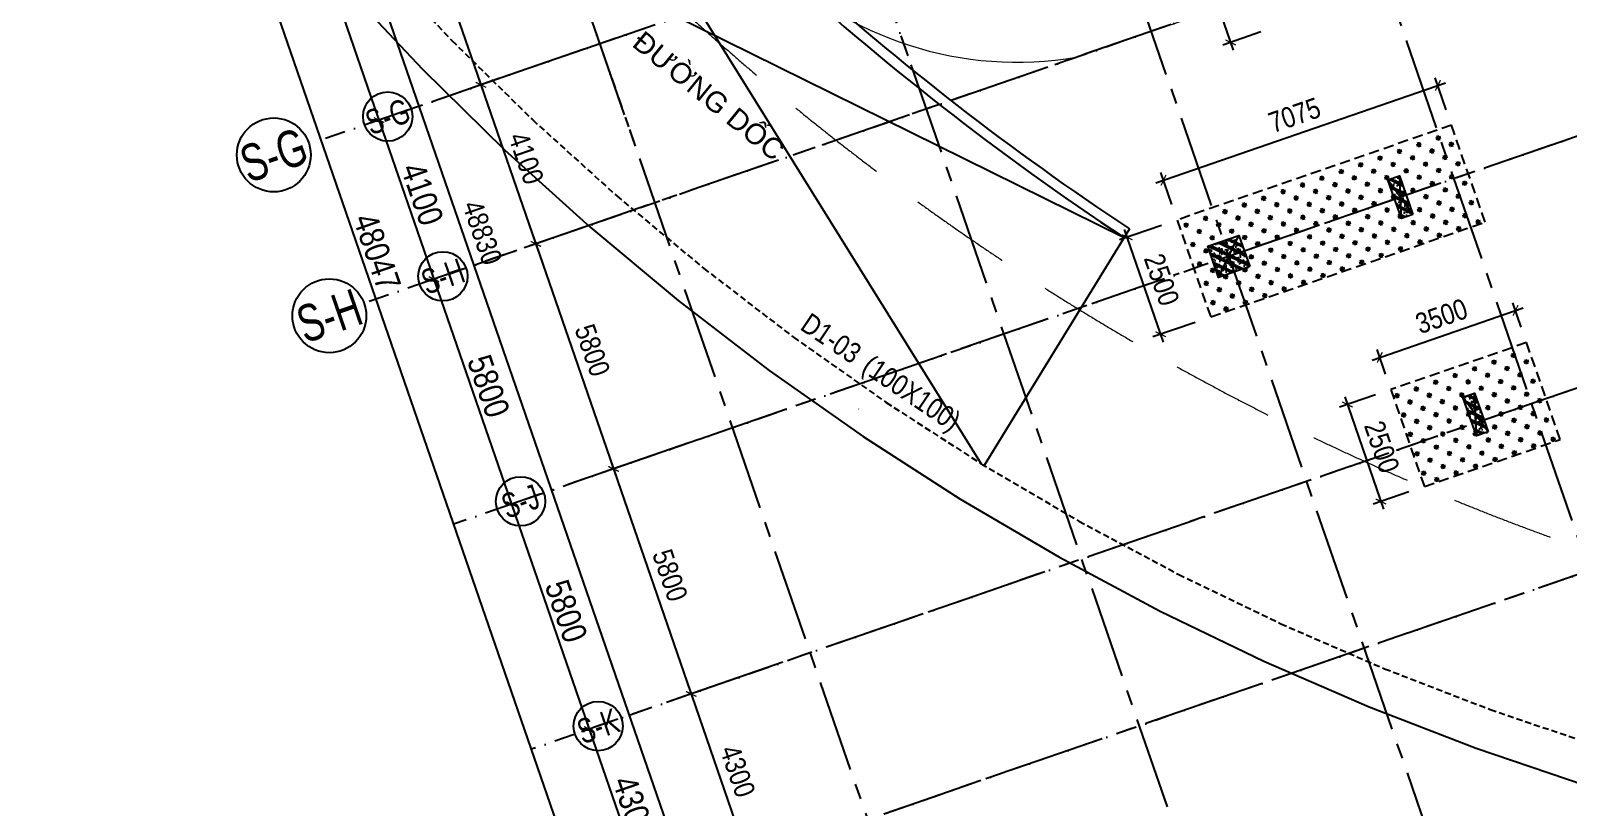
# Model space of a CAD drawing. Header units: millimetres. Extents: x -1534340 to 1713810, y -1348191 to 1114081.
# Drawn here: x 1225587 to 1263056, y -339200 to -320281 of the extents above; entities that cross this region are included whole.
import ezdxf
from ezdxf.enums import TextEntityAlignment as Align

# ---------------------------------------------------------------- set-up
doc = ezdxf.new("R2010")
doc.units = ezdxf.units.MM
doc.header["$LTSCALE"] = 100
doc.header["$PDMODE"] = 32
doc.header["$PDSIZE"] = 2.5
for name, pattern in [('CENTER2', [1.125, 0.75, -0.125, 0.125, -0.125]), ('DASHED', [4.5, 3, -1.5]), ('HIDDEN', [0.375, 0.25, -0.125]), ('xref.asix of  podium$0$xref.asix of  podium$0$DASHDOT', [1, 0.5, -0.25, 0, -0.25]), ('Xref.Asix of Basement B2$0$HIDDEN', [0.375, 0.25, -0.125])]:
    doc.linetypes.add(name, pattern=pattern)
for name, color, linetype, lineweight in [('0-Hatch', 250, 'Continuous', 40), ('ccu12-Tencaukien', 9, 'Continuous', 15), ('KT-Net thay', 7, 'Continuous', 15)]:
    doc.layers.add(name, color=color, linetype=linetype, lineweight=lineweight)
for name, color, linetype in [('0-khuat', 3, 'HIDDEN'), ('ccu11-Khuat', 9, 'DASHED'), ('ccu11-Manh', 8, 'Continuous'), ('ccu12-Manh', 8, 'Continuous'), ('ccu12-Text', 31, 'Continuous'), ('ccu12-Thay', 7, 'Continuous'), ('ccu12-Truc', 13, 'CENTER2'), ('KC2-DIM', 251, 'Continuous'), ('KT-Dim', 8, 'Continuous'), ('xref.asix of  podium$0$xref.asix of  podium$0$KT-Kich thuoc', 9, 'Continuous'), ('xref.asix of  podium$0$xref.asix of  podium$0$KT-Luoi truc South Tower', 8, 'xref.asix of  podium$0$xref.asix of  podium$0$DASHDOT'), ('xref.asix of  podium$0$xref.asix of  podium$0$ST_MBDV Cot vach 220805$0$AUDIT_I_220805193045-1', 50, 'Continuous'), ('Xref.Asix of Basement B2$0$Xref.Asix of Basement$0$KT-Net cot vach', 6, 'Continuous'), ('Xref_ST_MBDV Cot vach 30.7.2022$0$Xref_ST_MBDV Cot vach 30.7.2022|Xref_ST_MBDV Cot vach 30.7.2022|Xref_ST_MBDV Cot vach 30.7.2022|Xref_ST_MBDV Cot vach 30.7.2022|A-CORE-OTLN', 2, 'Continuous'), ('Xref_ST_MBDV Cot vach 30.7.2022|Xref_ST_MBDV Cot vach 30.7.2022|Xref_ST_MBDV Cot vach 30.7.2022|Xref_ST_MBDV Cot vach 30.7.2022|A-GRID-SYM', 50, 'Continuous')]:
    doc.layers.add(name, color=color, linetype=linetype)
doc.layers.add('Xref.Asix of Basement B2$0$KT-Chi gioi XD', color=7, linetype='Xref.Asix of Basement B2$0$HIDDEN', true_color=0x0066cc)
doc.styles.add('Arial', font='arial.ttf', dxfattribs={"width": 0.7})
doc.styles.add('Arial Narrow', font='ARIALN.TTF')
doc.styles.add('HBA-Text', font='GOTHIC.TTF')
doc.styles.add('xref.asix of  podium$0$xref.asix of  podium$0$ST_MBDV Cot vach 220805$0$HBA-Text', font='GOTHIC.TTF')
doc.dimstyles.new('ccu12-200', dxfattribs={"dimscale": 200, "dimtxt": 2.5, "dimasz": 1, "dimexe": 1, "dimexo": 2, "dimgap": 1, "dimtad": 1, "dimdec": 0, "dimrnd": 5, "dimdsep": 46, "dimtxsty": 'Arial Narrow', "dimblk": 'ARCHTICK', "dimcen": -1, "dimdle": 1, "dimclrd": 256, "dimclre": 256, "dimclrt": 3, "dimadec": 0, "dimazin": 2, "dimtfac": 0.1, "dimtdec": 0, "dimtmove": 0, "dimatfit": 1, "dimldrblk": 'ARCHTICK', "dimfxl": 1, "dimtvp": 0.833333, "dimtolj": 1, "dimtzin": 12, "dimarcsym": 0})
doc.dimstyles.new('CCU_1-200', dxfattribs={"dimscale": 200, "dimtxt": 3, "dimasz": 1, "dimexe": 1, "dimexo": 2, "dimgap": 0.5, "dimtad": 1, "dimdec": 0, "dimdsep": 46, "dimtxsty": 'Arial Narrow', "dimblk": 'ARCHTICK', "dimcen": -1, "dimdle": 1, "dimclrd": 256, "dimclre": 256, "dimclrt": 3, "dimadec": 0, "dimazin": 2, "dimtfac": 0.1, "dimtdec": 0, "dimtix": 1, "dimtmove": 2, "dimatfit": 1, "dimfxl": 1, "dimtvp": 0.833333, "dimtolj": 1, "dimtzin": 12, "dimarcsym": 0})
pattern_1 = [(50, (-650, 1050), (286.904, -25.1), [30, -330]), (355, (-650, 1050), (-55.5, 300.877), [24, -264]), (100.451, (-626.1, 1047.9), (231.404, 275.776), [25.496, -280.457]), (46.184, (-650, 1130), (426.9, -66.21), [45, -495]), (96.636, (-614.43, 1124.5), (373.87, 389.65), [38.24, -420.685]), (351.184, (-650, 1130), (373.86, 389.65), [36, -396]), (21, (-610, 1110), (238.763, -161.048), [30, -330]), (326, (-610, 1110), (97.326, 290.06), [24, -264]), (71.451, (-590.1, 1096.58), (336.09, 129.01), [25.496, -280.457]), (37.5, (-650, 1050), (4.864, 133.1575), [0, -260.8, 0, -268, 0, -265]), (7.5, (-650, 1050), (105.228, 157.765), [0, -152.8, 0, -254.8, 0, -101]), (327.5, (-739.2, 1050), (213.529, -9.022), [0, -100, 0, -312, 0, -414]), (317.5, (-779.2, 1050), (233.274, 40.042), [0, -130, 0, -207.2, 0, -294]), (45, (-650, 1050), (-120.208, 120.208), []), (45, (-650, 1099), (-120.208, 120.208), [])]

# ---------------------------------------------------------------- blocks, each defined once
blk = doc.blocks.new('MBKC-T1-PN')
at = {"layer": '0-Hatch', "ltscale": 2}
h = blk.add_hatch(dxfattribs=at)
h.set_pattern_fill('CROSS', color=256, scale=1000, angle=109.0471, style=0)
h.set_pattern_definition([(109.047138, (4060210.6, -6962341.12), (-317.899085, 154.726118), [125, -375]), (199.047138, (4060249.28, -6962261.65), (-154.726118, -317.899085), [125, -375])])
h.paths.add_polyline_path([(27612, -21834), (28428, -24197), (21741, -26506), (20925, -24143)])
h = blk.add_hatch(dxfattribs=at)
h.set_pattern_fill('CROSS', color=256, scale=1000, angle=109.0471, style=0)
h.set_pattern_definition([(109.047138, (4062039.31, -6967637.83), (-317.899085, 154.726118), [125, -375]), (199.047138, (4062078, -6967558.36), (-154.726118, -317.899085), [125, -375])])
h.paths.add_polyline_path([(29441, -27131), (26133, -28273), (26948, -30636), (30257, -29494)])
at = {"layer": '0-khuat', "ltscale": 10}
for points in [[(28428, -24197), (27612, -21834), (20925, -24143), (21741, -26506)], [(30257, -29494), (29441, -27131), (26133, -28273), (26948, -30636)]]:
    blk.add_lwpolyline(points, close=True, dxfattribs=at)
at = {"layer": 'ccu11-Khuat', "ltscale": 0.5, "elevation": 0}
blk.add_lwpolyline([(-8109, -4230), (-6765, -6640), (-5324, -8992), (-3788, -11284), (-2159, -13512), (-441, -15671), (1363, -17758), (3251, -19770), (5220, -21704), (7266, -23555), (9386, -25321), (11576, -26999), (13833, -28587), (16152, -30081), (18531, -31479), (20964, -32780), (23449, -33979), (25981, -35077), (28555, -36070), (31168, -36957)], dxfattribs=at)
at = {"layer": 'ccu12-Manh', "ltscale": 0.5, "elevation": 0}
for points in [[(3556, -9847), (16152, -30081)], [(-1772, -13998), (19630, -24573)]]:
    blk.add_lwpolyline(points, dxfattribs=at)
at = {"layer": 'ccu12-Thay', "ltscale": 0.5}
blk.add_line((19761, -24360, 0), (16223, -30123, 0), dxfattribs=at)
for radius, start, end in [(69709, 218.51042, 236.50194), (69459, 227.96214, 236.49492)]:
    blk.add_arc((58103, 33558, 0), radius, start, end, dxfattribs=at)
at = {"layer": 'Xref_ST_MBDV Cot vach 30.7.2022$0$Xref_ST_MBDV Cot vach 30.7.2022|Xref_ST_MBDV Cot vach 30.7.2022|Xref_ST_MBDV Cot vach 30.7.2022|Xref_ST_MBDV Cot vach 30.7.2022|A-CORE-OTLN', "color": 6, "elevation": 0}
blk.add_lwpolyline([(-7629, -7145), (-6166, -9532), (-4607, -11858), (-2955, -14119), (-1211, -16310), (620, -18428), (2536, -20470), (4534, -22431), (6610, -24310), (8761, -26102), (10984, -27806), (13274, -29417), (15628, -30933), (18042, -32352), (20511, -33671), (23033, -34889), (25602, -36002), (28214, -37010), (30865, -37911)], dxfattribs=at)
blk = doc.blocks.new('GRID-SYM-flat-90')
at = {"layer": 'Xref_ST_MBDV Cot vach 30.7.2022|Xref_ST_MBDV Cot vach 30.7.2022|Xref_ST_MBDV Cot vach 30.7.2022|Xref_ST_MBDV Cot vach 30.7.2022|A-GRID-SYM'}
blk.add_circle((0, 0, 0), 900, dxfattribs=at)
at = {"layer": 'Xref_ST_MBDV Cot vach 30.7.2022|Xref_ST_MBDV Cot vach 30.7.2022|Xref_ST_MBDV Cot vach 30.7.2022|Xref_ST_MBDV Cot vach 30.7.2022|A-GRID-SYM', "style": 'HBA-Text'}
blk.add_attdef('GRID', text='', height=900, rotation=19.0471, dxfattribs=at).set_placement((0, 0, 0), align=Align.MIDDLE_CENTER)
blk = doc.blocks.new('GRID-SYM-flat-91')
at = {"layer": 'Xref_ST_MBDV Cot vach 30.7.2022|Xref_ST_MBDV Cot vach 30.7.2022|Xref_ST_MBDV Cot vach 30.7.2022|Xref_ST_MBDV Cot vach 30.7.2022|A-GRID-SYM'}
blk.add_circle((0, 0, 0), 900, dxfattribs=at)
at = {"layer": 'Xref_ST_MBDV Cot vach 30.7.2022|Xref_ST_MBDV Cot vach 30.7.2022|Xref_ST_MBDV Cot vach 30.7.2022|Xref_ST_MBDV Cot vach 30.7.2022|A-GRID-SYM', "style": 'HBA-Text'}
blk.add_attdef('GRID', text='', height=900, rotation=19.0471, dxfattribs=at).set_placement((0, 0, 0), align=Align.MIDDLE_CENTER)
blk = doc.blocks.new('_ARCHTICK')
at = {"color": 0, "linetype": 'ByBlock', "const_width": 0.15}
blk.add_lwpolyline([(-0.5, -0.5), (0.5, 0.5)], dxfattribs=at)
blk = doc.blocks.new('*D1140')
at = {"layer": 'Defpoints', "color": 0, "transparency": 16777216}
for p in [(312032, -68726, 0), (315815, -77470), (312921, -78469)]:
    blk.add_point(p, dxfattribs=at)
at = {"layer": 'KT-Dim', "lineweight": -2, "transparency": 16777216}
for p, q in [((311654, -68857), (309632, -69555)), ((309756, -69300), (312986, -78659)), ((315437, -77601), (312732, -78535))]:
    blk.add_line(p, q, dxfattribs=at)
at = {"layer": 'KT-Dim', "lineweight": -2, "transparency": 16777216, "xscale": 200, "yscale": 200, "zscale": 200}
for p, rotation in [((309821, -69489), 109.0471379636341), ((312921, -78469), 289.0471379636341)]:
    blk.add_blockref('_ARCHTICK', p, dxfattribs=dict(at, rotation=rotation))
at = {"layer": 'KT-Dim', "color": 3, "transparency": 16777216, "insert": (311801, -73831), "char_height": 500, "attachment_point": 5, "rotation": 289.0471, "style": 'Arial Narrow'}
blk.add_mtext('\\A1;9500', dxfattribs=at)
blk = doc.blocks.new('GRID-SYM-flat-103')
at = {"layer": 'Xref_ST_MBDV Cot vach 30.7.2022|Xref_ST_MBDV Cot vach 30.7.2022|Xref_ST_MBDV Cot vach 30.7.2022|Xref_ST_MBDV Cot vach 30.7.2022|A-GRID-SYM'}
blk.add_circle((0, 0, 0), 900, dxfattribs=at)
at = {"layer": 'Xref_ST_MBDV Cot vach 30.7.2022|Xref_ST_MBDV Cot vach 30.7.2022|Xref_ST_MBDV Cot vach 30.7.2022|Xref_ST_MBDV Cot vach 30.7.2022|A-GRID-SYM', "style": 'HBA-Text'}
blk.add_attdef('GRID', text='', height=900, rotation=19.0471, dxfattribs=at).set_placement((0, 0, 0), align=Align.MIDDLE_CENTER)
blk = doc.blocks.new('*D1107')
at = {"layer": 'Defpoints', "color": 0, "transparency": 16777216}
for p in [(315132, -77706, 0), (316470, -81582, 0), (314259, -82345)]:
    blk.add_point(p, dxfattribs=at)
at = {"layer": 'KT-Dim', "lineweight": -2, "transparency": 16777216}
for p, q in [((314754, -77837), (312732, -78535)), ((312856, -78280), (314324, -82534)), ((316092, -81712), (314070, -82410))]:
    blk.add_line(p, q, dxfattribs=at)
at = {"layer": 'KT-Dim', "lineweight": -2, "transparency": 16777216, "xscale": 200, "yscale": 200, "zscale": 200}
for p, rotation in [((312921, -78469), 109.0471379636341), ((314259, -82345), 289.0471379636341)]:
    blk.add_blockref('_ARCHTICK', p, dxfattribs=dict(at, rotation=rotation))
at = {"layer": 'KT-Dim', "color": 3, "transparency": 16777216, "insert": (314021, -80259), "char_height": 500, "attachment_point": 5, "rotation": 289.0471, "style": 'Arial Narrow'}
blk.add_mtext('\\A1;4100', dxfattribs=at)
blk = doc.blocks.new('*D1108')
at = {"layer": 'Defpoints', "color": 0, "transparency": 16777216}
for p in [(316470, -81582, 0), (318361, -87065, 0), (316152, -87827)]:
    blk.add_point(p, dxfattribs=at)
at = {"layer": 'KT-Dim', "lineweight": -2, "transparency": 16777216}
for p, q in [((316092, -81712), (314070, -82410)), ((314194, -82156), (316217, -88016)), ((317983, -87195), (315963, -87893))]:
    blk.add_line(p, q, dxfattribs=at)
at = {"layer": 'KT-Dim', "lineweight": -2, "transparency": 16777216, "xscale": 200, "yscale": 200, "zscale": 200}
for p, rotation in [((314259, -82345), 109.0471379636341), ((316152, -87827), 289.0471379636341)]:
    blk.add_blockref('_ARCHTICK', p, dxfattribs=dict(at, rotation=rotation))
at = {"layer": 'KT-Dim', "color": 3, "transparency": 16777216, "insert": (315636, -84937), "char_height": 500, "attachment_point": 5, "rotation": 289.0471, "style": 'Arial Narrow'}
blk.add_mtext('\\A1;5800', dxfattribs=at)
blk = doc.blocks.new('*D1109')
at = {"layer": 'Defpoints', "color": 0, "transparency": 16777216}
for p in [(306861, -58345, 0), (323836, -104143), (320491, -105298)]:
    blk.add_point(p, dxfattribs=at)
at = {"layer": 'KT-Dim', "lineweight": -2, "transparency": 16777216}
for p, q in [((306483, -58476), (304366, -59206)), ((304490, -58952), (320556, -105487)), ((323458, -104273), (320302, -105363))]:
    blk.add_line(p, q, dxfattribs=at)
at = {"layer": 'KT-Dim', "lineweight": -2, "transparency": 16777216, "xscale": 200, "yscale": 200, "zscale": 200}
for p, rotation in [((304555, -59141), 109.0471379636341), ((320491, -105298), 289.0471379636341)]:
    blk.add_blockref('_ARCHTICK', p, dxfattribs=dict(at, rotation=rotation))
at = {"layer": 'KT-Dim', "color": 3, "transparency": 16777216, "insert": (312954, -82071), "char_height": 500, "attachment_point": 5, "rotation": 289.0471, "style": 'Arial Narrow'}
blk.add_mtext('\\A1;48830', dxfattribs=at)
blk = doc.blocks.new('*D1110')
at = {"layer": 'Defpoints', "color": 0, "transparency": 16777216}
for p in [(318361, -87065, 0), (320256, -92546, 0), (318043, -93310)]:
    blk.add_point(p, dxfattribs=at)
at = {"layer": 'KT-Dim', "lineweight": -2, "transparency": 16777216}
for p, q in [((317983, -87195), (315961, -87893)), ((316085, -87639), (318108, -93500)), ((319877, -92677), (317854, -93376))]:
    blk.add_line(p, q, dxfattribs=at)
at = {"layer": 'KT-Dim', "lineweight": -2, "transparency": 16777216, "xscale": 200, "yscale": 200, "zscale": 200}
for p, rotation in [((316150, -87828), 109.0471379636341), ((318043, -93310), 289.0471379636341)]:
    blk.add_blockref('_ARCHTICK', p, dxfattribs=dict(at, rotation=rotation))
at = {"layer": 'KT-Dim', "color": 3, "transparency": 16777216, "insert": (317527, -90421), "char_height": 500, "attachment_point": 5, "rotation": 289.0471, "style": 'Arial Narrow'}
blk.add_mtext('\\A1;5800', dxfattribs=at)
blk = doc.blocks.new('*D1111')
at = {"layer": 'Defpoints', "color": 0, "transparency": 16777216}
for p in [(320256, -92546, 0), (321659, -96611, 0), (319448, -97374)]:
    blk.add_point(p, dxfattribs=at)
at = {"layer": 'KT-Dim', "lineweight": -2, "transparency": 16777216}
for p, q in [((319877, -92677), (317856, -93375)), ((317979, -93121), (319513, -97563)), ((321281, -96742), (319259, -97440))]:
    blk.add_line(p, q, dxfattribs=at)
at = {"layer": 'KT-Dim', "lineweight": -2, "transparency": 16777216, "xscale": 200, "yscale": 200, "zscale": 200}
for p, rotation in [((318045, -93310), 109.0471379636341), ((319448, -97374), 289.0471379636341)]:
    blk.add_blockref('_ARCHTICK', p, dxfattribs=dict(at, rotation=rotation))
at = {"layer": 'KT-Dim', "color": 3, "transparency": 16777216, "insert": (319177, -95193), "char_height": 500, "attachment_point": 5, "rotation": 289.0471, "style": 'Arial Narrow'}
blk.add_mtext('\\A1;4300', dxfattribs=at)
blk = doc.blocks.new('*U343')
h = blk.add_hatch()
h.set_pattern_fill('VATLIEU04', color=250, scale=40, style=0, pattern_type=2)
h.set_pattern_definition([(50, (-150, 850), (286.904, -25.1), [30, -330]), (355, (-150, 850), (-55.5, 300.877), [24, -264]), (100.451, (-126.1, 847.9), (231.404, 275.776), [25.496, -280.457]), (46.184, (-150, 930), (426.9, -66.21), [45, -495]), (96.636, (-114.43, 924.5), (373.87, 389.65), [38.24, -420.69]), (351.184, (-150, 930), (373.86, 389.65), [36, -396]), (21, (-110, 910), (238.763, -161.048), [30, -330]), (326, (-110, 910), (97.326, 290.06), [24, -264]), (71.451, (-90.1, 896.58), (336.09, 129.01), [25.496, -280.457]), (37.5, (-150, 850), (4.864, 133.1575), [0, -260.8, 0, -268, 0, -265]), (7.5, (-150, 850), (105.228, 157.765), [0, -152.8, 0, -254.8, 0, -101]), (327.5, (-239.2, 850), (213.529, -9.022), [0, -100, 0, -312, 0, -414]), (317.5, (-279.2, 850), (233.274, 40.042), [0, -130, 0, -207.2, 0, -294]), (45, (-150, 850), (-120.208, 120.208), []), (45, (-150, 899), (-120.208, 120.208), [])])
h.paths.add_polyline_path([(-475, -475), (325, -475), (325, 325), (-475, 325)])
at = {"color": 6, "ltscale": 0.25}
blk.add_lwpolyline([(-475, -475), (325, -475), (325, 325), (-475, 325)], close=True, dxfattribs=at)
at = {"layer": 'Defpoints', "linetype": 'ByBlock', "ltscale": 30}
for p, q in [((325, -475), (-475, 325)), ((-475, -475), (325, 325))]:
    blk.add_line(p, q, dxfattribs=at)
blk = doc.blocks.new('*U154')
h = blk.add_hatch()
h.set_pattern_fill('VATLIEU04', color=250, scale=40, style=0, pattern_type=2)
h.set_pattern_definition(pattern_1)
h.paths.add_polyline_path([(-475, -475), (-175, -475), (-175, 525), (-475, 525)])
at = {"color": 6, "ltscale": 0.25}
blk.add_lwpolyline([(-475, -475), (-175, -475), (-175, 525), (-475, 525)], close=True, dxfattribs=at)
at = {"layer": 'Defpoints', "linetype": 'ByBlock', "ltscale": 30}
for p, q in [((-175, -475), (-475, 525)), ((-475, -475), (-175, 525))]:
    blk.add_line(p, q, dxfattribs=at)
blk = doc.blocks.new('*U156')
h = blk.add_hatch()
h.set_pattern_fill('VATLIEU04', color=250, scale=40, style=0, pattern_type=2)
h.set_pattern_definition(pattern_1)
h.paths.add_polyline_path([(-475, -475), (-175, -475), (-175, 525), (-475, 525)])
at = {"color": 6, "ltscale": 0.25}
blk.add_lwpolyline([(-475, -475), (-175, -475), (-175, 525), (-475, 525)], close=True, dxfattribs=at)
at = {"layer": 'Defpoints', "linetype": 'ByBlock', "ltscale": 30}
for p, q in [((-175, -475), (-475, 525)), ((-475, -475), (-175, 525))]:
    blk.add_line(p, q, dxfattribs=at)
blk = doc.blocks.new('MBDV-B1-T1-PN')
at = {"layer": 'Xref.Asix of Basement B2$0$Xref.Asix of Basement$0$KT-Net cot vach', "linetype": 'ByBlock', "xscale": -0.9999999999999998, "rotation": 19.04713796363401}
for name, p in [('*U154', (26067, -23717)), ('*U343', (22088, -24985)), ('*U156', (27896, -29013))]:
    blk.add_blockref(name, p, dxfattribs=at)
blk = doc.blocks.new('*U704')
at = {"layer": 'ccu12-Tencaukien', "color": 8, "ltscale": 10000}
blk.add_line((361, -155), (354, -155), dxfattribs=at)
at = {"layer": 'ccu12-Text', "color": 2, "style": 'Arial Narrow', "width": 0.8}
blk.add_attdef('SH', text='', height=300, dxfattribs=at).set_placement((276, 6), align=Align.BOTTOM_RIGHT)
at = {"layer": 'ccu12-Text', "color": 31, "style": 'Arial Narrow', "width": 0.8}
for tag, p in [('(', (508, -75)), ('KT', (633, -75)), (')', (963, -75))]:
    blk.add_attdef(tag, text='', height=250, dxfattribs=at).set_placement(p, align=Align.BOTTOM_LEFT)
blk = doc.blocks.new('*D1308')
at = {"layer": 'Defpoints', "color": 0, "ltscale": 0.5, "transparency": 16777216}
for p in [(1255129, -317817), (1255945, -320180), (1254827, -320566)]:
    blk.add_point(p, dxfattribs=at)
at = {"layer": 'KC2-DIM', "lineweight": -2, "ltscale": 0.5, "transparency": 16777216}
for p, q in [((1254751, -317948), (1253822, -318269)), ((1253946, -318014), (1254892, -320755)), ((1255567, -320311), (1254638, -320632))]:
    blk.add_line(p, q, dxfattribs=at)
at = {"layer": 'KC2-DIM', "lineweight": -2, "ltscale": 0.5, "transparency": 16777216, "xscale": 200, "yscale": 200, "zscale": 200}
for p, rotation in [((1254011, -318203), 109.0471312622707), ((1254827, -320566), 289.0471312622706)]:
    blk.add_blockref('_ARCHTICK', p, dxfattribs=dict(at, rotation=rotation))
at = {"layer": 'KC2-DIM', "color": 3, "ltscale": 0.5, "transparency": 16777216, "insert": (1254849, -319236), "char_height": 500, "attachment_point": 5, "rotation": 289.0471, "style": 'Arial Narrow', "bg_fill": 3, "box_fill_scale": 1.1, "bg_fill_color": 256, "bg_fill_true_color": 13158600, "bg_fill_transparency": 0}
blk.add_mtext('\\A1;2500', dxfattribs=at)
blk = doc.blocks.new('*D1351')
at = {"layer": 'Defpoints', "color": 0, "ltscale": 0.5, "transparency": 16777216}
for p in [(1253526, -324893), (1252308, -325313), (1254341, -327256)]:
    blk.add_point(p, dxfattribs=at)
at = {"layer": 'KC2-DIM', "lineweight": -2, "ltscale": 0.5, "transparency": 16777216}
for p, q in [((1253147, -325023), (1252119, -325378)), ((1253189, -327865), (1252243, -325124)), ((1253963, -327386), (1252935, -327741))]:
    blk.add_line(p, q, dxfattribs=at)
at = {"layer": 'KC2-DIM', "lineweight": -2, "ltscale": 0.5, "transparency": 16777216, "xscale": 200, "yscale": 200, "zscale": 200}
for p, rotation in [((1252308, -325313), 109.0471379539888), ((1253124, -327676), 289.0471379539889)]:
    blk.add_blockref('_ARCHTICK', p, dxfattribs=dict(at, rotation=rotation))
at = {"layer": 'KC2-DIM', "color": 3, "ltscale": 0.5, "transparency": 16777216, "insert": (1253147, -326346), "char_height": 500, "attachment_point": 5, "rotation": 289.0471, "style": 'Arial Narrow', "bg_fill": 3, "box_fill_scale": 1.1, "bg_fill_color": 256, "bg_fill_true_color": 13158600, "bg_fill_transparency": 0}
blk.add_mtext('\\A1;2500', dxfattribs=at)
blk = doc.blocks.new('*D1352')
at = {"layer": 'Defpoints', "color": 0, "ltscale": 0.5, "transparency": 16777216}
for p in [(1258733, -329023), (1259549, -331386), (1258490, -331751)]:
    blk.add_point(p, dxfattribs=at)
at = {"layer": 'KC2-DIM', "lineweight": -2, "ltscale": 0.5, "transparency": 16777216}
for p, q in [((1258355, -329153), (1257485, -329454)), ((1257609, -329199), (1258555, -331940)), ((1259171, -331516), (1258301, -331817))]:
    blk.add_line(p, q, dxfattribs=at)
at = {"layer": 'KC2-DIM', "lineweight": -2, "ltscale": 0.5, "transparency": 16777216, "xscale": 200, "yscale": 200, "zscale": 200}
for p, rotation in [((1257674, -329388), 109.0471312622707), ((1258490, -331751), 289.0471312622706)]:
    blk.add_blockref('_ARCHTICK', p, dxfattribs=dict(at, rotation=rotation))
at = {"layer": 'KC2-DIM', "color": 3, "ltscale": 0.5, "transparency": 16777216, "insert": (1258513, -330421), "char_height": 500, "attachment_point": 5, "rotation": 289.0471, "style": 'Arial Narrow', "bg_fill": 3, "box_fill_scale": 1.1, "bg_fill_color": 256, "bg_fill_true_color": 13158600, "bg_fill_transparency": 0}
blk.add_mtext('\\A1;2500', dxfattribs=at)
blk = doc.blocks.new('*D1353')
at = {"layer": 'Defpoints', "color": 0, "ltscale": 0.5, "transparency": 16777216}
for p in [(1261771, -327096), (1262042, -327880), (1258733, -329023)]:
    blk.add_point(p, dxfattribs=at)
at = {"layer": 'KC2-DIM', "lineweight": -2, "ltscale": 0.5, "transparency": 16777216}
for p, q in [((1258274, -328304), (1261960, -327031)), ((1261911, -327502), (1261706, -326907)), ((1258603, -328645), (1258398, -328050))]:
    blk.add_line(p, q, dxfattribs=at)
at = {"layer": 'KC2-DIM', "lineweight": -2, "ltscale": 0.5, "transparency": 16777216, "xscale": 200, "yscale": 200, "zscale": 200}
for p, rotation in [((1261771, -327096), 19.04713126228067), ((1258463, -328239), 199.0471312622807)]:
    blk.add_blockref('_ARCHTICK', p, dxfattribs=dict(at, rotation=rotation))
at = {"layer": 'KC2-DIM', "color": 3, "ltscale": 0.5, "transparency": 16777216, "insert": (1259968, -327237), "char_height": 500, "attachment_point": 5, "rotation": 19.0471, "style": 'Arial Narrow', "bg_fill": 3, "box_fill_scale": 1.1, "bg_fill_color": 256, "bg_fill_true_color": 13158600, "bg_fill_transparency": 0}
blk.add_mtext('\\A1;3500', dxfattribs=at)
blk = doc.blocks.new('*D1380')
at = {"layer": 'Defpoints', "color": 0, "ltscale": 0.5, "transparency": 16777216}
for p in [(1259879, -321615), (1260213, -322584), (1253526, -324893)]:
    blk.add_point(p, dxfattribs=at)
at = {"layer": 'KC2-DIM', "lineweight": -2, "ltscale": 0.5, "transparency": 16777216}
for p, q in [((1260083, -322206), (1259814, -321426)), ((1253002, -323989), (1260068, -321550)), ((1253395, -324515), (1253126, -323735))]:
    blk.add_line(p, q, dxfattribs=at)
at = {"layer": 'KC2-DIM', "lineweight": -2, "ltscale": 0.5, "transparency": 16777216, "xscale": 200, "yscale": 200, "zscale": 200}
for p, rotation in [((1259879, -321615), 19.04713536585253), ((1253191, -323924), 199.0471353658525)]:
    blk.add_blockref('_ARCHTICK', p, dxfattribs=dict(at, rotation=rotation))
at = {"layer": 'KC2-DIM', "color": 3, "ltscale": 0.5, "transparency": 16777216, "insert": (1256386, -322339), "char_height": 500, "attachment_point": 5, "rotation": 19.0471, "style": 'Arial Narrow', "bg_fill": 3, "box_fill_scale": 1.1, "bg_fill_color": 256, "bg_fill_true_color": 13158600, "bg_fill_transparency": 0}
blk.add_mtext('\\A1;7075', dxfattribs=at)
blk = doc.blocks.new('*D2857')
at = {"layer": 'Defpoints', "color": 0, "transparency": 16777216}
for p in [(-107111, 29791), (-104011, 20811), (-105087, 20439)]:
    blk.add_point(p, dxfattribs=at)
at = {"layer": 'xref.asix of  podium$0$xref.asix of  podium$0$KT-Kich thuoc', "lineweight": -2, "transparency": 16777216}
for p, q in [((-107489, 29660), (-108376, 29354)), ((-108253, 29608), (-105022, 20250)), ((-104389, 20680), (-105276, 20374))]:
    blk.add_line(p, q, dxfattribs=at)
at = {"layer": 'xref.asix of  podium$0$xref.asix of  podium$0$KT-Kich thuoc', "lineweight": -2, "transparency": 16777216, "xscale": 200, "yscale": 200, "zscale": 200}
for p, rotation in [((-108187, 29419), 109.0471379209069), ((-105087, 20439), 289.0471379209069)]:
    blk.add_blockref('_ARCHTICK', p, dxfattribs=dict(at, rotation=rotation))
at = {"layer": 'xref.asix of  podium$0$xref.asix of  podium$0$KT-Kich thuoc', "color": 3, "transparency": 16777216, "insert": (-106253, 25062), "char_height": 600, "attachment_point": 5, "rotation": 289.0471, "style": 'Arial Narrow'}
blk.add_mtext('\\A1;9500', dxfattribs=at)
blk = doc.blocks.new('xref.asix of  podium$0$xref.asix of  podium$0$ST_MBDV Cot vach 220805$0$GRID-SYM-flat-103')
at = {"layer": 'xref.asix of  podium$0$xref.asix of  podium$0$ST_MBDV Cot vach 220805$0$AUDIT_I_220805193045-1'}
blk.add_circle((0, 0, 0), 900, dxfattribs=at)
at = {"layer": 'xref.asix of  podium$0$xref.asix of  podium$0$ST_MBDV Cot vach 220805$0$AUDIT_I_220805193045-1', "style": 'xref.asix of  podium$0$xref.asix of  podium$0$ST_MBDV Cot vach 220805$0$HBA-Text'}
blk.add_attdef('GRID', text='', height=900, rotation=19.0471, dxfattribs=at).set_placement((0, 0, 0), align=Align.MIDDLE_CENTER)
blk = doc.blocks.new('*D2864')
at = {"layer": 'Defpoints', "color": 0, "transparency": 16777216}
for p in [(-110864, 40661), (-95184, -4755), (-97678, -5616)]:
    blk.add_point(p, dxfattribs=at)
at = {"layer": 'xref.asix of  podium$0$xref.asix of  podium$0$KT-Kich thuoc', "lineweight": -2, "transparency": 16777216}
for p, q in [((-111242, 40531), (-113547, 39735)), ((-113424, 39989), (-97613, -5805)), ((-95562, -4886), (-97868, -5681))]:
    blk.add_line(p, q, dxfattribs=at)
at = {"layer": 'xref.asix of  podium$0$xref.asix of  podium$0$KT-Kich thuoc', "lineweight": -2, "transparency": 16777216, "xscale": 200, "yscale": 200, "zscale": 200}
for p, rotation in [((-113358, 39800), 109.0471379209069), ((-97678, -5616), 289.0471379209069)]:
    blk.add_blockref('_ARCHTICK', p, dxfattribs=dict(at, rotation=rotation))
at = {"layer": 'xref.asix of  podium$0$xref.asix of  podium$0$KT-Kich thuoc', "color": 3, "transparency": 16777216, "insert": (-105134, 17224), "char_height": 600, "attachment_point": 5, "rotation": 289.0471, "style": 'Arial Narrow'}
blk.add_mtext('\\A1;48047', dxfattribs=at)
blk = doc.blocks.new('*D2822')
at = {"layer": 'Defpoints', "color": 0, "transparency": 16777216}
for p in [(-104011, 20811), (-102673, 16935), (-103749, 16563)]:
    blk.add_point(p, dxfattribs=at)
at = {"layer": 'xref.asix of  podium$0$xref.asix of  podium$0$KT-Kich thuoc', "lineweight": -2, "transparency": 16777216}
for p, q in [((-104389, 20680), (-105276, 20374)), ((-105152, 20628), (-103684, 16374)), ((-103051, 16805), (-103938, 16498))]:
    blk.add_line(p, q, dxfattribs=at)
at = {"layer": 'xref.asix of  podium$0$xref.asix of  podium$0$KT-Kich thuoc', "lineweight": -2, "transparency": 16777216, "xscale": 200, "yscale": 200, "zscale": 200}
for p, rotation in [((-105087, 20439), 109.0471379209069), ((-103749, 16563), 289.0471379209069)]:
    blk.add_blockref('_ARCHTICK', p, dxfattribs=dict(at, rotation=rotation))
at = {"layer": 'xref.asix of  podium$0$xref.asix of  podium$0$KT-Kich thuoc', "color": 3, "transparency": 16777216, "insert": (-104034, 18634), "char_height": 600, "attachment_point": 5, "rotation": 289.0471, "style": 'Arial Narrow'}
blk.add_mtext('\\A1;4100', dxfattribs=at)
blk = doc.blocks.new('*D2823')
at = {"layer": 'Defpoints', "color": 0, "transparency": 16777216}
for p in [(-102673, 16935), (-100780, 11453), (-101856, 11081)]:
    blk.add_point(p, dxfattribs=at)
at = {"layer": 'xref.asix of  podium$0$xref.asix of  podium$0$KT-Kich thuoc', "lineweight": -2, "transparency": 16777216}
for p, q in [((-103051, 16805), (-103938, 16498)), ((-103814, 16753), (-101791, 10892)), ((-101158, 11322), (-102045, 11016))]:
    blk.add_line(p, q, dxfattribs=at)
at = {"layer": 'xref.asix of  podium$0$xref.asix of  podium$0$KT-Kich thuoc', "lineweight": -2, "transparency": 16777216, "xscale": 200, "yscale": 200, "zscale": 200}
for p, rotation in [((-103749, 16564), 109.0471379209069), ((-101856, 11081), 289.0471379209069)]:
    blk.add_blockref('_ARCHTICK', p, dxfattribs=dict(at, rotation=rotation))
at = {"layer": 'xref.asix of  podium$0$xref.asix of  podium$0$KT-Kich thuoc', "color": 3, "transparency": 16777216, "insert": (-102419, 13955), "char_height": 600, "attachment_point": 5, "rotation": 289.0471, "style": 'Arial Narrow'}
blk.add_mtext('\\A1;5800', dxfattribs=at)
blk = doc.blocks.new('*D2824')
at = {"layer": 'Defpoints', "color": 0, "transparency": 16777216}
for p in [(-100780, 11453), (-98887, 5970), (-99963, 5599)]:
    blk.add_point(p, dxfattribs=at)
at = {"layer": 'xref.asix of  podium$0$xref.asix of  podium$0$KT-Kich thuoc', "lineweight": -2, "transparency": 16777216}
for p, q in [((-101158, 11322), (-102045, 11016)), ((-101922, 11270), (-99898, 5410)), ((-99265, 5840), (-100153, 5533))]:
    blk.add_line(p, q, dxfattribs=at)
at = {"layer": 'xref.asix of  podium$0$xref.asix of  podium$0$KT-Kich thuoc', "lineweight": -2, "transparency": 16777216, "xscale": 200, "yscale": 200, "zscale": 200}
for p, rotation in [((-101856, 11081), 109.0471379209069), ((-99963, 5599), 289.0471379209069)]:
    blk.add_blockref('_ARCHTICK', p, dxfattribs=dict(at, rotation=rotation))
at = {"layer": 'xref.asix of  podium$0$xref.asix of  podium$0$KT-Kich thuoc', "color": 3, "transparency": 16777216, "insert": (-100526, 8473), "char_height": 600, "attachment_point": 5, "rotation": 289.0471, "style": 'Arial Narrow'}
blk.add_mtext('\\A1;5800', dxfattribs=at)
blk = doc.blocks.new('*D2825')
at = {"layer": 'Defpoints', "color": 0, "transparency": 16777216}
for p in [(-98887, 5970), (-97484, 1906), (-98560, 1534)]:
    blk.add_point(p, dxfattribs=at)
at = {"layer": 'xref.asix of  podium$0$xref.asix of  podium$0$KT-Kich thuoc', "lineweight": -2, "transparency": 16777216}
for p, q in [((-99265, 5840), (-100153, 5533)), ((-100029, 5788), (-98495, 1345)), ((-97862, 1775), (-98749, 1469))]:
    blk.add_line(p, q, dxfattribs=at)
at = {"layer": 'xref.asix of  podium$0$xref.asix of  podium$0$KT-Kich thuoc', "lineweight": -2, "transparency": 16777216, "xscale": 200, "yscale": 200, "zscale": 200}
for p, rotation in [((-99963, 5599), 109.0471379209069), ((-98560, 1534), 289.0471379209069)]:
    blk.add_blockref('_ARCHTICK', p, dxfattribs=dict(at, rotation=rotation))
at = {"layer": 'xref.asix of  podium$0$xref.asix of  podium$0$KT-Kich thuoc', "color": 3, "transparency": 16777216, "insert": (-98878, 3699), "char_height": 600, "attachment_point": 5, "rotation": 289.0471, "style": 'Arial Narrow'}
blk.add_mtext('\\A1;4300', dxfattribs=at)
blk = doc.blocks.new('Grid-ST-flat-3')
at = {"layer": 'ccu12-Truc', "ltscale": 30}
for p, q in [((324450.3, -45484.5), (343539.5, -100776)), ((318967.8, -47377.3), (338057.1, -102668.8)), ((313485.4, -49270.1), (332574.6, -104561.6)), ((306868.6, -51554.5), (325957.9, -106846)), ((377595.9, -60477.9), (312746.7, -82867)), ((352142.8, -64928.1), (311408.7, -78991.5)), ((377787.3, -66547.8), (314639.5, -88349.4)), ((368131.1, -76017.5), (316532.3, -93831.9)), ((369534.4, -80082.1), (317935.6, -97896.5))]:
    blk.add_line(p, q, dxfattribs=at)
at = {"layer": 'KT-Dim'}
ref = blk.add_blockref('GRID-SYM-flat-103', (310649, -79241.9, 0), dxfattribs=dict(at, xscale=0.6666666666666666, yscale=0.6666666666666666, zscale=0.6666666666666666))
ref.add_attrib('GRID', 'S-G', dxfattribs={"layer": 'Xref_ST_MBDV Cot vach 30.7.2022|Xref_ST_MBDV Cot vach 30.7.2022|Xref_ST_MBDV Cot vach 30.7.2022|Xref_ST_MBDV Cot vach 30.7.2022|A-GRID-SYM', "height": 600, "rotation": 19, "style": 'HBA-Text', "width": 0.75}).set_placement((310649, -79241.9, 0), align=Align.MIDDLE_CENTER)
ref = blk.add_blockref('GRID-SYM-flat-103', (311992.9, -83134.8, 0), dxfattribs=dict(at, xscale=0.6666666666666666, yscale=0.6666666666666666, zscale=0.6666666666666666))
ref.add_attrib('GRID', 'S-H', dxfattribs={"layer": 'Xref_ST_MBDV Cot vach 30.7.2022|Xref_ST_MBDV Cot vach 30.7.2022|Xref_ST_MBDV Cot vach 30.7.2022|Xref_ST_MBDV Cot vach 30.7.2022|A-GRID-SYM', "height": 600, "rotation": 19, "style": 'HBA-Text', "width": 0.75}).set_placement((311992.9, -83134.8, 0), align=Align.MIDDLE_CENTER)
ref = blk.add_blockref('GRID-SYM-flat-91', (313885.7, -88617.3, 0), dxfattribs=dict(at, xscale=0.6666666666666666, yscale=0.6666666666666666, zscale=0.6666666666666666))
ref.add_attrib('GRID', 'S-J', dxfattribs={"layer": 'Xref_ST_MBDV Cot vach 30.7.2022|Xref_ST_MBDV Cot vach 30.7.2022|Xref_ST_MBDV Cot vach 30.7.2022|Xref_ST_MBDV Cot vach 30.7.2022|A-GRID-SYM', "height": 600, "rotation": 19, "style": 'HBA-Text', "width": 0.75}).set_placement((313885.7, -88617.3, 0), align=Align.MIDDLE_CENTER)
ref = blk.add_blockref('GRID-SYM-flat-90', (315776.1, -94093, 0), dxfattribs=dict(at, xscale=0.6666666666666666, yscale=0.6666666666666666, zscale=0.6666666666666666))
ref.add_attrib('GRID', 'S-K', dxfattribs={"layer": 'Xref_ST_MBDV Cot vach 30.7.2022|Xref_ST_MBDV Cot vach 30.7.2022|Xref_ST_MBDV Cot vach 30.7.2022|Xref_ST_MBDV Cot vach 30.7.2022|A-GRID-SYM', "height": 600, "rotation": 19, "style": 'HBA-Text', "width": 0.75}).set_placement((315776.1, -94093, 0), align=Align.MIDDLE_CENTER)
for base, p1, p2, picture, middle in [((320490.9, -105297.8, 0), (306860.8, -58345.3), (323836, -104142.9, 0), '*D1109', (312953.5, -82070.9, 0)), ((312921.2, -78469.5, 0), (312031.6, -68726.2, 0), (315815.2, -77470.3, 0), '*D1140', (311801.4, -73830.9, 0)), ((314259.2, -82345, 0), (315132, -77706.2, 0), (316470, -81581.7), '*D1107', (314020.5, -80258.6, 0)), ((316151.9, -87827.3, 0), (316469.9, -81581.6), (318360.7, -87064.7), '*D1108', (315635.9, -84937.5, 0)), ((318042.7, -93310.5, 0), (318360.7, -87064.7), (320255.6, -92546.5), '*D1110', (317526.7, -90420.6, 0)), ((319448, -97374.3, 0), (320255.6, -92546.5), (321658.8, -96611), '*D1111', (319176.8, -95193.5, 0))]:
    dim = blk.add_linear_dim(base=base, p1=p1, p2=p2, angle=109.04714, dimstyle='ccu12-200', dxfattribs=at)
    dim.commit()
    dim.dimension.update_dxf_attribs({"geometry": picture, "text_midpoint": middle})
blk = doc.blocks.new('xref.asix of  podium$0$xref.asix of  podium$0$Asix South Tower')
at = {"layer": 'xref.asix of  podium$0$xref.asix of  podium$0$KT-Luoi truc South Tower', "ltscale": 10}
for p, q in [((-102102.2, 50685.3), (-92200.2, 22004.5)), ((-37736.8, 39354.3), (-105450.5, 15976.2)), ((-63379.6, 34838.6), (-106788.6, 19851.7)), ((-37735.1, 33218.9), (-103274.2, 10591.7)), ((-47391.3, 23749.2), (-101381.4, 5109.2)), ((-45988, 19684.6), (-99978.1, 1044.6))]:
    blk.add_line(p, q, dxfattribs=at)
at = {"layer": 'xref.asix of  podium$0$xref.asix of  podium$0$KT-Luoi truc South Tower', "ltscale": 5}
blk.add_line((-108719, 48400.9), (-98817, 19720.1), dxfattribs=at)
at = {"layer": 'xref.asix of  podium$0$xref.asix of  podium$0$KT-Kich thuoc'}
ref = blk.add_blockref('xref.asix of  podium$0$xref.asix of  podium$0$ST_MBDV Cot vach 220805$0$GRID-SYM-flat-103', (-107650.1, 19589.9, 0), dxfattribs=at)
ref.add_attrib('GRID', 'S-G', dxfattribs={"layer": 'xref.asix of  podium$0$xref.asix of  podium$0$ST_MBDV Cot vach 220805$0$AUDIT_I_220805193045-1', "height": 900, "rotation": 19, "style": 'xref.asix of  podium$0$xref.asix of  podium$0$ST_MBDV Cot vach 220805$0$HBA-Text', "width": 0.75}).set_placement((-107650.1, 19589.9, 0), align=Align.MIDDLE_CENTER)
ref = blk.add_blockref('xref.asix of  podium$0$xref.asix of  podium$0$ST_MBDV Cot vach 220805$0$GRID-SYM-flat-103', (-106297, 15670.3, 0), dxfattribs=at)
ref.add_attrib('GRID', 'S-H', dxfattribs={"layer": 'xref.asix of  podium$0$xref.asix of  podium$0$ST_MBDV Cot vach 220805$0$AUDIT_I_220805193045-1', "height": 900, "rotation": 19, "style": 'xref.asix of  podium$0$xref.asix of  podium$0$ST_MBDV Cot vach 220805$0$HBA-Text', "width": 0.75}).set_placement((-106297, 15670.3, 0), align=Align.MIDDLE_CENTER)
for base, p1, p2, picture, middle in [((-97678.5, -5616.2), (-110863.9, 40661.1), (-95184.1, -4755), '*D2864', (-105134.3, 17224.5)), ((-105087.1, 20439), (-107110.9, 29790.7), (-104010.6, 20810.7), '*D2857', (-106253.1, 25061.6)), ((-103749, 16563.5), (-104010.6, 20810.7), (-102672.5, 16935.1), '*D2822', (-104034, 18633.9)), ((-101856.3, 11081.2), (-102672.6, 16935.3), (-100779.8, 11452.8), '*D2823', (-102418.6, 13955)), ((-99963.5, 5598.7), (-100779.8, 11452.8), (-98887, 5970.4), '*D2824', (-100525.8, 8472.6)), ((-98560.2, 1534.1), (-98887, 5970.4), (-97483.7, 1905.8), '*D2825', (-98877.7, 3699))]:
    dim = blk.add_linear_dim(base=base, p1=p1, p2=p2, angle=109.04714, dimstyle='CCU_1-200', dxfattribs=at)
    dim.commit()
    dim.dimension.update_dxf_attribs({"geometry": picture, "text_midpoint": middle})
blk = doc.blocks.new('312')
at = {"layer": 'KT-Net thay', "elevation": 0}
blk.add_lwpolyline([(1470356.5, -317725.3, 0.2439045), (1477913.3, -320152.9), (1491140.2, -315592.8, -0.4300753), (1502718.8, -320113.3), (1506207.6, -330195.2, 0.2618071), (1514900.3, -335651.9)], format="xyb", dxfattribs=at)
at = {"layer": 'Xref.Asix of Basement B2$0$KT-Chi gioi XD', "lineweight": 13, "ltscale": 100, "elevation": 0, "flags": 128}
blk.add_lwpolyline([(1536926.6, -198350.2), (1532230.5, -180477.4), (1529880.4, -179665.5), (1520946.6, -186436.8), (1497442.7, -204368.8), (1473775.2, -221476.8, 0.684877), (1504207.8, -335272.8), (1524578.3, -337428.6), (1563007.4, -336214.1), (1565857.8, -332567.4)], format="xyb", close=True, dxfattribs=at)
at = {"layer": 'xref.asix of  podium$0$xref.asix of  podium$0$KT-Kich thuoc'}
blk.add_blockref('xref.asix of  podium$0$xref.asix of  podium$0$Asix South Tower', (1566004.7, -342122.3), dxfattribs=at)

msp = doc.modelspace()

# ---------------------------------------------------------------- block references
for name, p in [('MBKC-T1-PN', (1232600.9, -300749.5)), ('Grid-ST-flat-3', (923638.3, -243129.8))]:
    msp.add_blockref(name, p)
at = {"layer": 'ccu11-Manh'}
msp.add_blockref('MBDV-B1-T1-PN', (1232600.9, -300749.5), dxfattribs=at)
at = {"layer": 'ccu12-Tencaukien', "extrusion": (-1.84237e-07, -1.05776e-06, 1)}
ref = msp.add_blockref('*U704', (1245614.9, -328804.9, -1), dxfattribs=dict(at, xscale=1.815893337873056, yscale=1.815893337873056, zscale=1.815893337873056, rotation=305.5335150781065))
ref.add_attrib('KT', '(100X100)', dxfattribs={"color": 31, "extrusion": (-1.84237e-07, -1.05776e-06, 1), "height": 500, "rotation": 325.99658, "style": 'Arial Narrow'}).set_placement((1245723.9, -328689.7, 0), align=Align.BOTTOM_LEFT)
ref.add_attrib('SH', 'D1-03', dxfattribs={"color": 2, "extrusion": (-1.84237e-07, -1.05776e-06, 1), "height": 500, "rotation": 325.99658, "style": 'Arial Narrow'}).set_placement((1245517.5, -328539.8, 0), align=Align.BOTTOM_RIGHT)

# ---------------------------------------------------------------- texts
at = {"layer": 'ccu12-Tencaukien', "color": 31, "style": 'Arial'}
msp.add_text('ĐƯỜNG DỐC', height=500, rotation=320.78826, dxfattribs=at).set_placement((1240213.5, -320639.7, 0.1))

# ---------------------------------------------------------------- next in the draw order: dimensions: what is measured, and where the dimension line sits
at = {"layer": 'KC2-DIM', "ltscale": 0.5}
for p1, p2, distance, picture, middle in [((1255129.3, -317817.2), (1255945.1, -320180.3), -1183.1, '*D1308', (1254849.3, -319236.2)), ((1254341.4, -327255.7), (1253525.5, -324892.6), 1287.8, '*D1351', (1253146.5, -326345.9)), ((1258733.5, -329022.6), (1259549.4, -331385.8), -1120.5, '*D1352', (1258512.6, -330421.3))]:
    dim = msp.add_aligned_dim(p1=p1, p2=p2, distance=distance, dimstyle='ccu12-200', override={"dimfxl": 150, "dimtfill": 1}, dxfattribs=at)
    dim.commit()
    dim.dimension.update_dxf_attribs({"geometry": picture, "text_midpoint": middle})

# ---------------------------------------------------------------- next in the draw order: dimensions: what is measured, and where the dimension line sits
for p1, p2, distance, picture, middle in [((1253525.5, -324892.6), (1260213.2, -322583.7), 1024.6, '*D1380', (1256386.4, -322339.3)), ((1258733.5, -329022.6), (1262041.9, -327880.4), 829.3, '*D1353', (1259968.5, -327237.2))]:
    dim = msp.add_aligned_dim(p1=p1, p2=p2, distance=distance, dimstyle='ccu12-200', override={"dimfxl": 150, "dimtfill": 1}, dxfattribs=at)
    dim.commit()
    dim.dimension.update_dxf_attribs({"geometry": picture, "text_midpoint": middle})

# ---------------------------------------------------------------- next in the draw order: block references
at = {"layer": 'ccu12-Manh'}
msp.add_blockref('312', (-226844, -774.2), dxfattribs=at)

doc.saveas('drawing.dxf')
